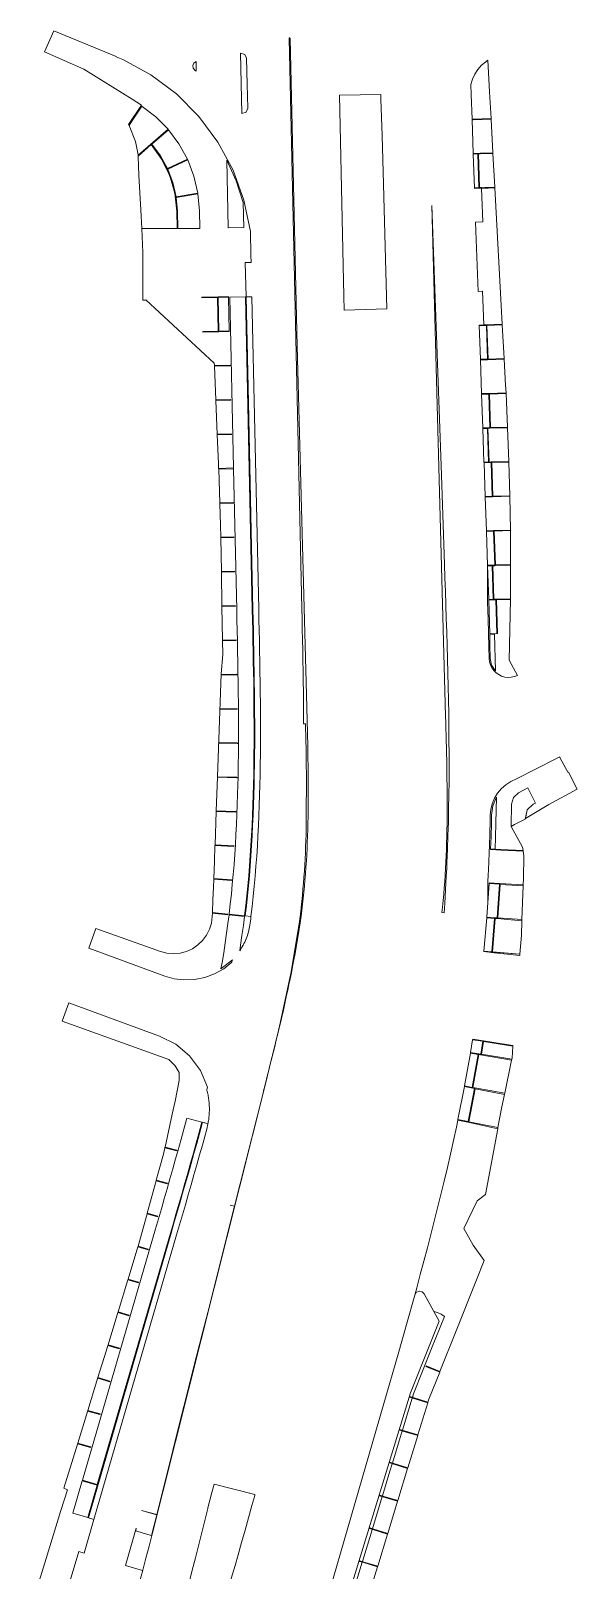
# Model space of a CAD drawing. Header units: metres. Extents: x 105146 to 106170, y 111783 to 118163.
# Drawn here: x 105365.2 to 105449.5, y 113042.1 to 113279.8 of the extents above; entities that cross this region are included whole.
import ezdxf

# ---------------------------------------------------------------- set-up
doc = ezdxf.new("R2010")
doc.units = ezdxf.units.M
doc.layers.add('20-EP-ZONA-DURA', color=253, linetype='CONTINUOUS', lineweight=13)
doc.layers.add('20-EP-ZONA-VERDE', color=84, linetype='CONTINUOUS', lineweight=13)

msp = doc.modelspace()

# ---------------------------------------------------------------- linework, layer by layer
at = {"layer": '20-EP-ZONA-DURA'}
for points in [[(105396.9671, 113164.4817), (105396.9669, 113164.4783), (105397.1659, 113164.4759), (105397.1443, 113163.4573), (105397.1029, 113161.8997), (105397.0527, 113160.3455), (105396.9933, 113158.7947), (105396.9241, 113157.2475), (105396.8447, 113155.7037), (105396.7549, 113154.1639), (105396.6539, 113152.6277), (105396.5417, 113151.0955), (105396.4173, 113149.5675), (105396.2807, 113148.0435), (105396.1313, 113146.5239), (105395.9687, 113145.0087), (105395.7823, 113143.4097), (105398.1685, 113143.1563), (105398.1753, 113143.2091), (105398.3539, 113144.7419), (105398.5187, 113146.2785), (105398.6703, 113147.8189), (105398.8085, 113149.3629), (105398.9345, 113150.9105), (105399.0483, 113152.4613), (105399.1503, 113154.0153), (105399.2411, 113155.5723), (105399.3213, 113157.1323), (105399.3911, 113158.6951), (105399.4511, 113160.2607), (105399.5019, 113161.8291), (105399.5435, 113163.4001), (105399.5769, 113164.9737), (105399.6023, 113166.5497), (105399.6201, 113168.1283), (105399.6311, 113169.7091), (105399.6353, 113171.2925), (105399.6337, 113172.8781), (105399.6265, 113174.4663), (105399.6143, 113176.0567), (105399.5975, 113177.6493), (105399.5765, 113179.2443), (105399.5519, 113180.8417), (105399.5245, 113182.4413), (105399.4943, 113184.0433), (105399.4619, 113185.6513), (105399.4281, 113187.2567), (105399.3933, 113188.8645), (105399.3579, 113190.4745), (105398.2937, 113238.7227), (105395.8943, 113238.6699), (105396.4765, 113212.3103), (105394.1709, 113212.2253), (105394.1451, 113213.0031), (105393.9617, 113217.4221), (105396.1629, 113217.4707), (105396.1607, 113217.5707), (105393.9576, 113217.5221), (105393.742, 113222.7185), (105396.0461, 113222.7693), (105396.0439, 113222.8693), (105393.7378, 113222.8185), (105393.5222, 113228.0149), (105395.9291, 113228.0681), (105395.9269, 113228.1681), (105393.5181, 113228.1149), (105393.5021, 113228.5001), (105382.9171, 113238.2493), (105382.8157, 113238.2417), (105382.4467, 113238.2437), (105382.4497, 113238.2947), (105382.4559, 113245.1661), (105382.4559, 113245.2661), (105382.4795, 113245.5569), (105382.2921, 113249.2797), (105382.2962, 113249.2797), (105382.2963, 113249.2763), (105382.876, 113249.2792), (105386.6229, 113249.2759), (105387.7505, 113249.2705), (105387.7504, 113249.2749), (105387.7585, 113249.2749), (105387.7443, 113249.9149), (105387.7247, 113251.9766), (105387.689, 113252.2735), (105387.4425, 113254.5023), (105386.8943, 113256.6765), (105386.1811, 113258.4902), (105386.1683, 113258.5229), (105386.1496, 113258.5572), (105385.2217, 113260.2658), (105383.7717, 113262.2455), (105383.7686, 113262.2428), (105381.7325, 113260.4849), (105381.7314, 113260.4803), (105381.7226, 113260.6051), (105386.3535, 113264.6111), (105384.4732, 113266.5104), (105382.3553, 113268.1407), (105382.2939, 113268.1815), (105380.7467, 113265.8647), (105380.3326, 113265.1955), (105380.2937, 113265.2933), (105380.2671, 113265.3265), (105382.2663, 113268.3203), (105380.8265, 113269.2819), (105373.3431, 113273.9131), (105367.2893, 113276.5655), (105368.7124, 113279.8135), (105378.3265, 113275.8326), (105378.3673, 113275.8157), (105379.3783, 113275.3769), (105383.7083, 113273.0256), (105387.6529, 113270.0731), (105391.1293, 113266.5814), (105394.0646, 113262.6239), (105396.3971, 113258.2838), (105398.0777, 113253.6521), (105399.0712, 113248.8261), (105399.1513, 113245.1952), (105399.1524, 113245.1472), (105399.1765, 113244.0435), (105398.2767, 113244.0237), (105398.3937, 113238.7249), (105398.805, 113220.0763), (105398.8073, 113219.9733), (105399.2434, 113200.1987), (105399.2456, 113200.0991), (105399.7042, 113177.0027), (105399.7053, 113176.9025), (105399.7143, 113176.0575), (105399.7265, 113174.4669), (105399.7337, 113172.8785), (105399.7355, 113171.2925), (105399.7311, 113169.7087), (105399.7201, 113168.1273), (105399.7023, 113166.5483), (105399.6769, 113164.9717), (105399.6435, 113163.3977), (105399.6017, 113161.8263), (105399.5511, 113160.2573), (105399.5223, 113159.5916), (105399.5256, 113159.5915), (105399.5217, 113159.4914), (105399.3486, 113155.7119), (105399.3434, 113155.6104), (105399.3411, 113155.5669), (105399.2501, 113154.0091), (105399.1479, 113152.4543), (105399.0341, 113150.9027), (105398.9083, 113149.3545), (105398.7697, 113147.8095), (105398.6183, 113146.2683), (105398.4533, 113144.7307), (105398.2745, 113143.1971), (105398.2679, 113143.1457), (105399.1583, 113143.0511), (105399.1163, 113142.7045), (105399.0298, 113142.0216), (105398.9912, 113141.7495), (105398.9903, 113141.7437), (105398.9445, 113141.4761), (105398.89, 113141.2039), (105398.8287, 113140.9367), (105398.7594, 113140.6696), (105398.6828, 113140.4051), (105398.5987, 113140.1425), (105398.5077, 113139.8836), (105398.4083, 113139.6242), (105398.302, 113139.3689), (105398.1894, 113139.1185), (105398.0697, 113138.8712), (105397.9439, 113138.6287), (105397.809, 113138.3857), (105397.669, 113138.1493), (105397.5207, 113137.9144), (105397.4171, 113137.7601), (105397.5515, 113138.6259), (105397.7743, 113140.1529), (105397.9821, 113141.6801), (105398.1559, 113143.0571), (105395.7689, 113143.3105), (105395.6025, 113141.9923), (105395.3977, 113140.4881), (105395.1783, 113138.9833), (105394.9443, 113137.4775), (105394.6967, 113135.9709), (105394.5215, 113134.9599), (105396.2927, 113136.3814), (105396.28, 113136.3592), (105396.2703, 113136.3356), (105396.2637, 113136.3109), (105396.2078, 113136.0246), (105394.9459, 113135.0036), (105393.5353, 113134.2001), (105392.0134, 113133.6355), (105390.4202, 113133.3245), (105388.7976, 113133.2754), (105387.3161, 113133.4634), (105385.8791, 113133.8699), (105385.8741, 113133.8717), (105374.1167, 113138.1713), (105375.2157, 113141.1887), (105385.1985, 113137.6773), (105386.1809, 113137.4227), (105387.1922, 113137.3374), (105388.2034, 113137.4237), (105389.1856, 113137.6791), (105390.1107, 113138.0965), (105390.9521, 113138.6639), (105391.686, 113139.3649), (105392.2912, 113140.1796), (105392.7504, 113141.0846), (105393.0505, 113142.0541), (105393.1829, 113143.0603), (105393.2064, 113143.5827), (105395.5713, 113143.3315), (105395.5817, 113143.4311), (105393.2109, 113143.6827), (105393.2949, 113145.6353), (105393.3711, 113147.5963), (105393.4152, 113148.8125), (105396.1313, 113148.6037), (105396.1389, 113148.7035), (105393.4188, 113148.9125), (105393.5153, 113151.5749), (105393.6025, 113154.0377), (105396.5375, 113153.8871), (105396.5425, 113153.9871), (105393.606, 113154.1377), (105393.7876, 113159.2711), (105396.8091, 113159.1811), (105396.8121, 113159.2809), (105393.7911, 113159.3711), (105393.975, 113164.5677), (105396.9671, 113164.4817)], [(105433.4659, 113266.1737), (105433.2933, 113266.1677), (105433.1602, 113269.9735), (105433.1067, 113271.5052), (105433.3585, 113272.3326), (105433.7266, 113273.1152), (105434.2034, 113273.8368), (105434.7791, 113274.4823), (105435.4415, 113275.0383), (105435.7445, 113275.2575), (105436.0115, 113270.3667), (105436.2349, 113266.2703), (105433.4659, 113266.1737)], [(105413.5547, 113236.6995), (105413.5065, 113238.849), (105412.812, 113269.8505), (105419.2089, 113269.9938), (105419.2312, 113269.2759), (105419.3993, 113263.6469), (105419.508, 113259.8796), (105419.6138, 113256.1122), (105420.129, 113236.8644), (105418.5011, 113236.8236), (105413.5547, 113236.6995)], [(105434.5771, 113260.9093), (105433.4783, 113260.8709), (105433.4157, 113262.6584), (105433.2967, 113266.0677), (105433.4693, 113266.0737), (105436.2403, 113266.1705), (105436.5236, 113260.9773), (105434.5771, 113260.9093)], [(105386.2621, 113258.5551), (105389.3445, 113259.9899), (105388.0367, 113262.3624), (105386.4189, 113264.5353), (105383.8473, 113262.3109), (105385.1823, 113260.5151), (105386.2621, 113258.5551)], [(105387.5975, 113254.1907), (105390.9549, 113254.7263), (105390.3471, 113257.3663), (105389.3865, 113259.8993), (105386.3041, 113258.4643), (105387.096, 113256.3714), (105387.5975, 113254.1907)], [(105395.4273, 113259.8431), (105395.6583, 113249.3673), (105398.0577, 113249.4201), (105397.9725, 113253.2841), (105396.871, 113256.63), (105395.4273, 113259.8431)], [(105434.7627, 113255.6125), (105434.4623, 113255.602), (105434.2807, 113260.7988), (105434.5807, 113260.8093), (105436.529, 113260.8773), (105436.8123, 113255.6841), (105434.7627, 113255.6125)], [(105391.2593, 113249.2717), (105391.1985, 113252.0305), (105390.9705, 113254.6275), (105387.6129, 113254.0919), (105387.7993, 113251.9557), (105387.8585, 113249.2747), (105391.2593, 113249.2717)], [(105436.8195, 113255.5511), (105437.967, 113234.5115), (105435.5027, 113234.4255), (105435.1029, 113234.4115), (105434.9215, 113239.6083), (105434.2219, 113239.5839), (105433.8483, 113250.2773), (105434.9471, 113250.3157), (105434.7668, 113255.4794), (105436.8195, 113255.5511)], [(105429.0736, 113145.0843), (105428.9698, 113143.6451), (105428.6465, 113143.6709), (105428.7359, 113144.5149), (105428.8327, 113145.509), (105428.9212, 113146.5028), (105429.0015, 113147.4962), (105429.0745, 113148.4891), (105429.1398, 113149.4815), (105429.198, 113150.4733), (105429.2493, 113151.4645), (105429.2941, 113152.4549), (105429.3328, 113153.4445), (105429.3654, 113154.4333), (105429.3925, 113155.4212), (105429.4141, 113156.4082), (105429.4307, 113157.3942), (105429.4425, 113158.3792), (105429.4497, 113159.3633), (105429.4527, 113160.3464), (105429.4519, 113161.3283), (105429.4475, 113162.3092), (105429.4397, 113163.2888), (105429.4289, 113164.2676), (105429.4153, 113165.2454), (105429.3993, 113166.2219), (105429.3809, 113167.1973), (105429.3607, 113168.1716), (105429.3388, 113169.145), (105429.3156, 113170.1172), (105429.2914, 113171.0868), (105429.2662, 113172.0574), (105429.2406, 113173.0268), (105429.2148, 113173.9953), (105427.1047, 113252.8177), (105428.5074, 113212.6871), (105429.0392, 113197.4583), (105429.1124, 113195.363), (105429.1848, 113193.2675), (105429.2558, 113191.172), (105429.3248, 113189.0767), (105429.391, 113186.9812), (105429.4538, 113184.8857), (105429.5124, 113182.7902), (105429.566, 113180.6947), (105429.6144, 113178.599), (105429.6563, 113176.5032), (105429.6915, 113174.4075), (105429.7189, 113172.3117), (105429.7383, 113170.2157), (105429.7487, 113168.12), (105429.7493, 113166.0245), (105429.7397, 113163.9284), (105429.7189, 113161.8327), (105429.6865, 113159.7374), (105429.6418, 113157.6422), (105429.5838, 113155.5477), (105429.5121, 113153.4534), (105429.4257, 113151.3598), (105429.3838, 113150.4925), (105429.3246, 113149.267), (105429.2072, 113147.1746), (105429.0736, 113145.0843)], [(105395.6943, 113238.6667), (105395.6921, 113238.7655), (105394.0925, 113238.7301), (105391.5931, 113238.6749), (105391.5953, 113238.5751), (105393.9947, 113238.6279), (105394.1099, 113233.4291), (105391.7101, 113233.3761), (105391.7123, 113233.2761), (105394.2115, 113233.3315), (105395.8113, 113233.3669), (105395.8091, 113233.4669), (105395.6943, 113238.6667)], [(105438.2557, 113229.2183), (105435.7873, 113229.1322), (105435.6057, 113234.3289), (105437.9725, 113234.4117), (105438.2557, 113229.2183)], [(105435.8727, 113223.8319), (105434.7735, 113223.7933), (105434.5919, 113228.9903), (105435.6913, 113229.0287), (105438.2612, 113229.1185), (105438.4803, 113225.1013), (105438.5421, 113223.9254), (105435.8727, 113223.8319)], [(105438.7917, 113218.6306), (105436.1577, 113218.5386), (105435.9757, 113223.7354), (105438.5474, 113223.8254), (105438.7917, 113218.6306)], [(105436.2429, 113213.2383), (105435.9429, 113213.2278), (105435.7615, 113218.4247), (105436.0613, 113218.4351), (105438.7958, 113218.5307), (105438.9863, 113213.3345), (105436.2429, 113213.2383)], [(105397.2311, 113169.7791), (105397.0323, 113169.7815), (105397.0321, 113169.8789), (105394.1691, 113169.8737), (105394.1669, 113169.8139), (105397.0323, 113169.7815), (105397.0323, 113169.7787), (105397.2311, 113169.7791), (105397.2311, 113169.7207), (105397.2203, 113168.1501), (105397.2025, 113166.5825), (105397.1773, 113165.0183), (105397.1659, 113164.4759), (105396.9671, 113164.4817), (105396.9681, 113164.5785), (105393.9767, 113164.6153), (105394.5397, 113180.5291), (105394.8067, 113183.5239), (105394.7701, 113185.6385), (105396.8621, 113185.6785), (105396.8599, 113185.7781), (105394.7685, 113185.7329), (105394.6785, 113190.9315), (105396.7473, 113190.9771), (105396.7451, 113191.0771), (105394.6767, 113191.0315), (105394.5867, 113196.2307), (105396.6305, 113196.2757), (105396.6283, 113196.3757), (105394.585, 113196.3307), (105394.495, 113201.5299), (105396.5135, 113201.5745), (105396.5113, 113201.6745), (105394.4932, 113201.6299), (105394.4611, 113203.4851), (105394.3501, 113206.8281), (105396.3967, 113206.8731), (105396.3945, 113206.9731), (105394.3468, 113206.9281), (105394.1742, 113212.1255), (105396.4787, 113212.1763), (105396.9585, 113190.4219), (105396.9939, 113188.8125), (105397.0287, 113187.2061), (105397.0625, 113185.6029), (105397.0947, 113183.9967), (105397.1249, 113182.3981), (105397.1523, 113180.8027), (105397.1767, 113179.2103), (105397.1975, 113177.6209), (105397.2143, 113176.0347), (105397.2265, 113174.4515), (105397.2337, 113172.8715), (105397.2355, 113171.2945), (105397.2311, 113169.7791)], [(105439.1259, 113208.036), (105436.5279, 113207.9451), (105436.3459, 113213.1419), (105438.9896, 113213.2345), (105439.1259, 113208.036)], [(105436.6129, 113202.6449), (105435.5137, 113202.5993), (105435.3321, 113207.8033), (105436.4313, 113207.8417), (105439.128, 113207.9359), (105439.2119, 113202.7358), (105436.6129, 113202.6449)], [(105439.2419, 113197.4337), (105436.8979, 113197.3516), (105436.7159, 113202.5483), (105439.2129, 113202.6359), (105439.2419, 113197.4337)], [(105436.0475, 113186.7149), (105437.1514, 113186.7539), (105437.2511, 113186.7571), (105437.0831, 113191.9545), (105439.2167, 113192.0235), (105439.0387, 113182.6365), (105440.2942, 113180.2874), (105439.8287, 113180.103), (105439.3391, 113179.9986), (105438.8389, 113179.977), (105438.3421, 113180.039), (105437.8626, 113180.1826), (105437.4135, 113180.4041), (105437.0076, 113180.6971), (105436.6561, 113181.0536), (105436.3687, 113181.4635), (105436.1535, 113181.9156), (105436.0165, 113182.3971), (105435.9615, 113182.8947), (105435.9131, 113184.6509), (105435.7793, 113189.0087), (105435.6938, 113191.5733), (105435.6856, 113197.6841), (105435.6987, 113197.3098), (105435.7031, 113197.2101), (105435.7041, 113197.1869), (105435.8813, 113192.0157), (105435.8845, 113191.9157), (105436.0475, 113186.7149)], [(105436.9805, 113192.0511), (105436.6807, 113192.0412), (105436.5015, 113197.2061), (105436.7993, 113197.2131), (105439.2421, 113197.2973), (105439.2178, 113192.1283), (105436.9805, 113192.0511)], [(105436.9149, 113180.9703), (105436.7543, 113186.6385), (105436.0485, 113186.6149), (105436.0665, 113185.0781), (105436.1013, 113182.8997), (105436.321, 113181.8561), (105436.9149, 113180.9703)], [(105396.9613, 113180.3793), (105396.9595, 113180.4785), (105394.5531, 113180.4335), (105394.5455, 113180.3489), (105396.9613, 113180.3793)], [(105397.0229, 113175.08), (105397.0217, 113175.1787), (105394.3577, 113175.1471), (105394.3551, 113175.0737), (105397.0229, 113175.08)], [(105446.8795, 113167.6271), (105448.1005, 113165.3237), (105448.2067, 113165.3551), (105449.5383, 113162.7007), (105445.1609, 113160.3553), (105441.5391, 113158.2179), (105441.8001, 113159.5537), (105442.7243, 113160.4231), (105443.0743, 113160.5695), (105441.8879, 113162.9049), (105440.4509, 113162.1409), (105439.6868, 113161.4239), (105439.3901, 113160.4189), (105439.3155, 113157.0163), (105439.8329, 113157.2695), (105439.3147, 113156.9825), (105441.1013, 113153.7829), (105441.1793, 113153.2729), (105437.7659, 113153.4291), (105436.8681, 113153.4701), (105436.9303, 113155.3205), (105436.9895, 113157.4621), (105437.0753, 113161.4713), (105436.5191, 113160.126), (105436.3155, 113158.6845), (105436.2897, 113157.4793), (105436.2305, 113155.3419), (105436.1681, 113153.5021), (105436.1641, 113153.4023), (105437.7615, 113153.3291), (105441.1947, 113153.1721), (105441.3097, 113152.4199), (105441.2213, 113148.9559), (105441.1864, 113147.9671), (105437.5239, 113148.1345), (105435.9305, 113148.2371), (105435.9239, 113148.1373), (105435.7563, 113145.5454), (105435.7513, 113148.6725), (105435.7615, 113148.8547), (105435.7709, 113149.0367), (105435.7797, 113149.2187), (105435.7885, 113149.4009), (105435.7973, 113149.5829), (105435.8061, 113149.7649), (105435.8149, 113149.9469), (105435.8237, 113150.1289), (105435.8325, 113150.3111), (105435.8415, 113150.4931), (105435.8503, 113150.6751), (105435.8591, 113150.8571), (105435.8679, 113151.0391), (105435.8755, 113151.2211), (105435.8831, 113151.4031), (105435.8905, 113151.5849), (105435.8981, 113151.7669), (105435.9055, 113151.9487), (105435.9131, 113152.1307), (105435.9205, 113152.3127), (105435.9279, 113152.4945), (105435.9355, 113152.6765), (105435.9429, 113152.8583), (105435.9505, 113153.0403), (105435.9579, 113153.2223), (105435.9641, 113153.4039), (105435.9703, 113153.5859), (105435.9765, 113153.7675), (105435.9827, 113153.9493), (105435.9891, 113154.1311), (105435.9953, 113154.3129), (105436.0015, 113154.4947), (105436.0077, 113154.6765), (105436.0139, 113154.8583), (105436.0201, 113155.0401), (105436.0263, 113155.2219), (105436.0309, 113155.3553), (105436.0315, 113155.3787), (105436.0321, 113155.4021), (105436.0327, 113155.4255), (105436.0335, 113155.4489), (105436.0341, 113155.4723), (105436.0347, 113155.4957), (105436.0353, 113155.5191), (105436.0359, 113155.5425), (105436.0367, 113155.5659), (105436.0373, 113155.5895), (105436.0379, 113155.6129), (105436.0387, 113155.6371), (105436.0393, 113155.6619), (105436.0399, 113155.6867), (105436.0407, 113155.7115), (105436.0413, 113155.7363), (105436.0419, 113155.7611), (105436.0427, 113155.7859), (105436.0433, 113155.8109), (105436.0441, 113155.8357), (105436.0447, 113155.8605), (105436.0453, 113155.8853), (105436.0461, 113155.9103), (105436.0467, 113155.9361), (105436.0475, 113155.9623), (105436.0483, 113155.9887), (105436.0489, 113156.0149), (105436.0497, 113156.0411), (105436.0503, 113156.0673), (105436.0511, 113156.0937), (105436.0517, 113156.1199), (105436.0525, 113156.1461), (105436.0531, 113156.1725), (105436.0539, 113156.1987), (105436.0547, 113156.2249), (105436.0553, 113156.2527), (105436.0561, 113156.2803), (105436.0569, 113156.3079), (105436.0577, 113156.3357), (105436.0583, 113156.3633), (105436.0591, 113156.3909), (105436.0599, 113156.4187), (105436.0605, 113156.4463), (105436.0613, 113156.4739), (105436.0621, 113156.5017), (105436.0627, 113156.5293), (105436.0635, 113156.5573), (105436.0643, 113156.5865), (105436.0651, 113156.6155), (105436.0659, 113156.6445), (105436.0667, 113156.6737), (105436.0675, 113156.7027), (105436.0683, 113156.7319), (105436.0691, 113156.7609), (105436.0697, 113156.7901), (105436.0705, 113156.8191), (105436.0713, 113156.8481), (105436.0721, 113156.8773), (105436.0729, 113156.9071), (105436.0737, 113156.9377), (105436.0745, 113156.9681), (105436.0753, 113156.9985), (105436.0761, 113157.0291), (105436.0769, 113157.0597), (105436.0779, 113157.0901), (105436.0787, 113157.1205), (105436.0793, 113157.1511), (105436.0803, 113157.1817), (105436.0811, 113157.2121), (105436.0819, 113157.2427), (105436.0827, 113157.2743), (105436.0835, 113157.3061), (105436.0845, 113157.3381), (105436.0851, 113157.3699), (105436.0861, 113157.4019), (105436.0869, 113157.4339), (105436.0877, 113157.4657), (105436.0887, 113157.4977), (105436.0895, 113157.5295), (105436.0903, 113157.5615), (105436.0911, 113157.5935), (105436.0919, 113157.6253), (105436.0929, 113157.6587), (105436.0937, 113157.6921), (105436.0945, 113157.7253), (105436.0955, 113157.7587), (105436.0963, 113157.7921), (105436.0973, 113157.8253), (105436.0981, 113157.8587), (105436.0989, 113157.8921), (105436.0999, 113157.9253), (105436.1007, 113157.9587), (105436.1017, 113157.9921), (105436.1025, 113158.0315), (105436.1037, 113158.0911), (105436.1049, 113158.1509), (105436.1061, 113158.2105), (105436.1073, 113158.2701), (105436.1085, 113158.3297), (105436.1097, 113158.3893), (105436.1109, 113158.4489), (105436.1119, 113158.5085), (105436.1131, 113158.5681), (105436.1143, 113158.6277), (105436.1155, 113158.6873), (105436.1983, 113159.5974), (105436.4184, 113160.4844), (105436.7706, 113161.3276), (105437.2467, 113162.1076), (105437.8359, 113162.8063), (105438.5242, 113163.4073), (105439.2959, 113163.8969), (105440.1675, 113164.3401), (105441.1787, 113164.8527), (105442.1899, 113165.3653), (105443.2011, 113165.8779), (105444.2123, 113166.3905), (105445.2237, 113166.9031), (105446.2349, 113167.4155), (105446.8314, 113167.7179), (105446.8795, 113167.6271)], [(105441.1805, 113147.7993), (105440.9971, 113142.6003), (105437.2833, 113142.8391), (105437.6169, 113148.0284), (105441.1805, 113147.7993)], [(105440.9109, 113140.1579), (105440.6795, 113137.2325), (105436.4374, 113137.6295), (105436.8761, 113142.7714), (105437.1749, 113142.7459), (105440.9907, 113142.4203), (105440.9109, 113140.1579)], [(105439.4809, 113121.1853), (105439.4531, 113121.0533), (105434.7453, 113121.7903), (105435.0554, 113123.7713), (105439.6052, 113123.0641), (105439.6178, 113123.0624), (105439.4809, 113121.1853)], [(105439.4116, 113120.8569), (105438.3382, 113115.7663), (105433.7187, 113116.5879), (105433.4244, 113116.6463), (105434.3337, 113121.7598), (105434.6291, 113121.7073), (105439.4116, 113120.8569)], [(105437.8951, 113113.6651), (105437.3038, 113110.4725), (105432.7841, 113111.37), (105433.7969, 113116.4703), (105438.2981, 113115.5765), (105437.8951, 113113.6651)], [(105373.1263, 113056.0155), (105375.4309, 113055.3455), (105386.7239, 113094.1825), (105387.1739, 113095.7309), (105387.6231, 113097.2775), (105388.0705, 113098.8223), (105388.5145, 113100.3605), (105388.9569, 113101.9005), (105389.3963, 113103.4389), (105389.8319, 113104.9759), (105390.2637, 113106.5115), (105390.6907, 113108.0459), (105391.1129, 113109.5793), (105391.5295, 113111.1119), (105391.5843, 113111.3159), (105389.2661, 113111.9375), (105389.2125, 113111.7375), (105388.7981, 113110.2127), (105388.3777, 113108.6863), (105387.8599, 113106.8273), (105387.5223, 113105.6279), (105387.0879, 113104.0957), (105386.6497, 113102.5613), (105386.2083, 113101.0247), (105385.7653, 113099.4901), (105385.3183, 113097.9469), (105384.8693, 113096.4009), (105384.4193, 113094.8525), (105373.1263, 113056.0155)], [(105433.9785, 113086.9657), (105430.8671, 113079.1087), (105428.3416, 113072.824), (105426.1991, 113073.6807), (105426.1619, 113073.5878), (105428.3043, 113072.7311), (105426.6177, 113068.5341), (105426.4822, 113068.091), (105424.1885, 113068.7885), (105424.0911, 113068.8181), (105424.2567, 113069.3627), (105427.0618, 113076.3869), (105429.0219, 113081.2949), (105428.5055, 113081.6474), (105427.9384, 113081.9104), (105427.421, 113082.0533), (105425.9095, 113084.7945), (105425.5747, 113085.1197), (105425.1155, 113085.2027), (105424.688, 113085.0153), (105424.4379, 113084.6213), (105424.7508, 113085.7538), (105425.3081, 113087.7962), (105425.8593, 113089.8423), (105426.4035, 113091.8924), (105426.9401, 113093.9468), (105427.4687, 113096.0055), (105427.9882, 113098.0686), (105428.498, 113100.1364), (105428.9973, 113102.2088), (105429.4858, 113104.2861), (105429.9622, 113106.3683), (105430.4261, 113108.4556), (105430.8766, 113110.5479), (105431.1007, 113111.6244), (105431.1018, 113111.6299), (105432.6649, 113111.2919), (105437.271, 113110.2957), (105435.3877, 113100.1267), (105434.0747, 113099.1547), (105432.0513, 113094.8855), (105433.4609, 113092.3184), (105435.1651, 113089.9367), (105433.9785, 113086.9657)], [(105426.453, 113067.9955), (105424.9327, 113063.0227), (105422.6365, 113063.7209), (105422.5492, 113063.7475), (105423.5375, 113066.9977), (105424.062, 113068.7225), (105424.1595, 113068.6929), (105426.453, 113067.9955)], [(105424.9035, 113062.9272), (105423.3831, 113057.9543), (105421.0869, 113058.6525), (105421.0072, 113058.6768), (105422.5201, 113063.6519), (105422.6075, 113063.6253), (105424.9035, 113062.9272)], [(105423.3539, 113057.8586), (105421.8336, 113052.8859), (105419.5375, 113053.5841), (105419.4653, 113053.6062), (105420.6286, 113057.4317), (105420.9781, 113058.5811), (105421.0579, 113058.5569), (105423.3539, 113057.8586)], [(105373.9511, 113050.2563), (105375.4029, 113055.2495), (105373.0983, 113055.9195), (105371.6465, 113050.9263), (105373.9511, 113050.2563)], [(105421.8044, 113052.7903), (105420.284, 113047.8173), (105417.9879, 113048.5157), (105417.9233, 113048.5354), (105419.4362, 113053.5106), (105419.5083, 113053.4885), (105421.8044, 113052.7903)], [(105420.2548, 113047.7217), (105418.7345, 113042.7489), (105416.4383, 113043.4471), (105416.3813, 113043.4645), (105417.7209, 113047.8699), (105417.8942, 113048.4397), (105417.9587, 113048.4199), (105420.2548, 113047.7217)], [(105418.7053, 113042.6534), (105412.5363, 113022.4752), (105410.2135, 113023.1817), (105411.3026, 113026.7631), (105413.2683, 113033.2275), (105409.9397, 113034.1873), (105411.4109, 113039.2789), (105414.2831, 113038.4501), (105414.8099, 113038.2969), (105416.3523, 113043.369), (105416.4093, 113043.3515), (105418.7053, 113042.6534)]]:
    msp.add_lwpolyline(points, close=True, dxfattribs=at)
for points in [[(105382.3929, 113042.0709), (105379.7607, 113042.8371), (105381.4388, 113048.6083), (105381.3581, 113048.2345), (105382.5142, 113047.868), (105383.7869, 113047.497), (105384.5977, 113050.7084), (105382.2299, 113051.3293), (105384.5999, 113050.7191), (105385.5787, 113054.5975), (105386.3129, 113057.5063), (105387.0985, 113060.6195), (105387.8325, 113063.5283), (105388.8113, 113067.4067), (105390.7691, 113075.1637), (105391.7405, 113079.0135), (105392.4749, 113081.9233), (105392.9952, 113083.9845), (105396.6188, 113098.3432), (105395.9387, 113098.4969), (105396.6193, 113098.3463), (105400.9727, 113115.5953), (105401.1648, 113116.3564), (105401.1684, 113116.3712), (105401.2099, 113116.5332), (105401.4457, 113117.4707), (105401.6813, 113118.4073), (105401.9151, 113119.3409), (105402.1481, 113120.2755), (105402.3795, 113121.2093), (105402.6091, 113122.1423), (105402.8367, 113123.0751), (105403.0619, 113124.0071), (105403.2845, 113124.9387), (105403.481, 113125.7714), (105403.504, 113125.8702), (105405.2707, 113134.0349), (105405.312, 113134.2414), (105405.3518, 113134.4541), (105405.3769, 113134.5858), (105406.4131, 113140.7079), (105406.6344, 113142.2754), (105406.8341, 113143.8464), (105406.9059, 113144.4695), (105407.0069, 113145.4003), (105407.1003, 113146.3327), (105407.1859, 113147.2669), (105407.2645, 113148.2029), (105407.3359, 113149.1403), (105407.4007, 113150.0793), (105407.4589, 113151.0199), (105407.5109, 113151.9619), (105407.5567, 113152.9051), (105407.5969, 113153.8497), (105407.6315, 113154.7955), (105407.6609, 113155.7425), (105407.6851, 113156.6907), (105407.7022, 113157.5218), (105407.7038, 113157.6401), (105407.7195, 113165.2739), (105407.7085, 113166.2327), (105407.6945, 113167.1925), (105407.6787, 113168.1533), (105407.6613, 113169.1153), (105407.6425, 113170.0781), (105407.6225, 113171.0437), (105407.6017, 113172.0081), (105407.5837, 113172.8191), (105407.2839, 113172.8187), (105407.2837, 113172.8997), (105407.2763, 113174.5131), (105407.2639, 113176.1265), (105407.2469, 113177.7399), (105407.2257, 113179.3532), (105407.2011, 113180.9664), (105407.1731, 113182.5793), (105407.1429, 113184.1922), (105407.1105, 113185.805), (105407.0765, 113187.4178), (105407.0415, 113189.0303), (105407.0061, 113190.6429), (105405.066, 113278.6056), (105405.0663, 113278.6167), (105405.0673, 113278.6246), (105405.0683, 113278.6312), (105405.0808, 113278.7036), (105405.0937, 113278.7073), (105405.109, 113278.7092), (105405.1386, 113278.7074), (105405.1511, 113278.702), (105405.1647, 113278.6951), (105405.1764, 113278.6869), (105405.1869, 113278.6769), (105405.1957, 113278.6657), (105405.2031, 113278.6526), (105405.2089, 113278.6378), (105405.2122, 113278.6241), (105405.2142, 113278.6041), (105406.2782, 113231.109), (105407.771, 113175.3476), (105407.771, 113175.3476), (105407.8742, 113171.3558), (105407.92, 113169.3697), (105407.9521, 113167.7169), (105407.9783, 113166.0639), (105407.9938, 113164.7474), (105408.0033, 113163.4309), (105408.0062, 113162.3799), (105408.0046, 113161.3292), (105407.9985, 113160.2784), (105407.9891, 113159.363), (105407.9752, 113158.4477), (105407.957, 113157.5327), (105407.9309, 113156.5077), (105407.8986, 113155.4831), (105407.8601, 113154.4587), (105407.8193, 113153.5319), (105407.7723, 113152.6054), (105407.7191, 113151.6793), (105407.654, 113150.6736), (105407.5808, 113149.6685), (105407.4998, 113148.664), (105407.4174, 113147.7361), (105407.3269, 113146.809), (105407.2287, 113145.8827), (105407.1226, 113144.9575), (105407.0086, 113144.0329), (105406.8867, 113143.1093), (105406.7468, 113142.1113), (105406.599, 113141.1143), (105406.4432, 113140.1186), (105406.2932, 113139.2032), (105406.137, 113138.2888), (105405.9747, 113137.3753), (105405.7889, 113136.3671), (105405.5971, 113135.3601), (105405.399, 113134.3543), (105405.2174, 113133.4572), (105405.0314, 113132.5609), (105404.841, 113131.6656), (105404.6177, 113130.6386), (105404.39, 113129.6127), (105404.1579, 113128.5877), (105403.8616, 113127.305), (105403.5595, 113126.0236), (105403.1735, 113124.4162), (105402.7817, 113122.8101), (105402.3039, 113120.8819), (105401.3326, 113117.0084), (105385.5302, 113054.2307), (105383.8892, 113047.7119), (105383.4181, 113045.856), (105382.94, 113044.002), (105382.4547, 113042.1499), (105381.9623, 113040.2997)], [(105365.1589, 113036.2543), (105367.3211, 113043.2891), (105369.8141, 113051.3551), (105370.8177, 113054.5515), (105370.2417, 113054.8149), (105371.6915, 113059.4375), (105372.404, 113061.7452), (105372.3761, 113061.6491), (105374.3611, 113061.0719), (105374.3861, 113061.0647), (105374.4141, 113061.1607), (105374.3891, 113061.1679), (105372.404, 113061.7452), (105373.9677, 113066.8099), (105373.9399, 113066.7139), (105375.8409, 113066.1611), (105375.8661, 113066.1539), (105375.8939, 113066.2499), (105375.8689, 113066.2571), (105373.9677, 113066.8099), (105375.5317, 113071.8755), (105375.5037, 113071.7795), (105377.3461, 113071.2437), (105377.3741, 113071.3397), (105375.5317, 113071.8755), (105376.7971, 113075.9741), (105377.0625, 113076.8456), (105378.8259, 113076.3329), (105378.8539, 113076.4289), (105377.0917, 113076.9413), (105378.6067, 113081.9163), (105380.3057, 113081.4221), (105380.3337, 113081.5181), (105378.6358, 113082.0119), (105380.1508, 113086.9867), (105381.7855, 113086.5113), (105381.8135, 113086.6075), (105380.1799, 113087.0823), (105381.695, 113092.0572), (105383.2653, 113091.6005), (105383.2747, 113091.5979), (105383.3027, 113091.6939), (105383.2933, 113091.6965), (105381.7238, 113092.1529), (105383.1082, 113097.1663), (105384.7453, 113096.6903), (105384.7733, 113096.7863), (105383.1349, 113097.2627), (105384.5191, 113102.2755), (105386.2251, 113101.7795), (105386.2531, 113101.8755), (105384.5457, 113102.3719), (105385.6501, 113106.3711), (105385.8638, 113107.3606), (105387.7049, 113106.8687), (105387.7307, 113106.9653), (105385.8849, 113107.4585), (105386.9791, 113112.5251), (105387.4761, 113114.5441), (105388.0761, 113117.7611), (105388.0641, 113118.9651), (105387.4741, 113120.0121), (105386.4691, 113121.0031), (105370.0133, 113126.9047), (105371.0367, 113129.7147), (105385.0577, 113124.5873), (105387.5487, 113123.3313), (105389.6823, 113121.5341), (105391.3433, 113119.2928), (105392.4419, 113116.7286), (105392.3647, 113116.3332), (105392.3614, 113116.305), (105392.3622, 113116.2766), (105392.3672, 113116.2486), (105392.4133, 113116.0623), (105392.4563, 113115.8761), (105392.496, 113115.6907), (105392.5328, 113115.5037), (105392.5666, 113115.3166), (105392.5973, 113115.1288), (105392.6251, 113114.9404), (105392.6497, 113114.7522), (105392.6714, 113114.5625), (105392.69, 113114.3738), (105392.7055, 113114.1834), (105392.718, 113113.994), (105392.7274, 113113.8033), (105392.7337, 113113.6142), (105392.737, 113113.4228), (105392.7372, 113113.2338), (105392.7343, 113113.0406), (105392.7284, 113112.8521), (105392.7193, 113112.6617), (105392.7073, 113112.4717), (105392.692, 113112.2808), (105392.6739, 113112.0925), (105392.6526, 113111.9025), (105392.6283, 113111.7145), (105392.601, 113111.5257), (105392.5707, 113111.3383), (105392.5372, 113111.1507), (105392.5209, 113111.0647), (105392.0347, 113111.1951), (105391.6913, 113111.2911), (105391.6902, 113111.2874), (105391.6809, 113111.2899), (105391.6261, 113111.0857), (105391.5176, 113110.6865), (105383.6443, 113083.2815), (105376.5784, 113058.9336), (105375.5015, 113055.2299), (105375.4969, 113055.2311), (105374.8018, 113052.8238), (105374.0471, 113050.2283), (105374.052, 113050.2268), (105374.0495, 113050.2181), (105374.9028, 113049.9477), (105373.3972, 113044.7696), (105372.5547, 113045.0431), (105371.093, 113040.0474)], [(105389.6099, 113040.2623), (105390.1023, 113042.1415), (105390.5874, 113044.0226), (105391.0652, 113045.9053), (105392.5087, 113051.6399), (105392.5118, 113051.654), (105392.5148, 113051.6887), (105392.5118, 113051.7234), (105392.5027, 113051.7571), (105392.4969, 113051.7695), (105393.0971, 113054.1477), (105393.4626, 113055.4141), (105399.7796, 113053.8144), (105399.7387, 113053.6636), (105399.3152, 113052.1036), (105398.7907, 113050.1985), (105398.2593, 113048.2954), (105397.7211, 113046.3942), (105397.1759, 113044.4949), (105396.6987, 113042.8548), (105393.2945, 113031.6178)]]:
    msp.add_lwpolyline(points, dxfattribs=at)
at = {"layer": '20-EP-ZONA-VERDE'}
for points in [[(105398.4815, 113275.5633), (105398.5695, 113271.5663), (105398.6509, 113267.8753), (105398.3928, 113267.2689), (105397.7687, 113267.0619), (105397.5641, 113276.3369), (105398.1981, 113276.1566), (105398.4815, 113275.5633)], [(105390.7051, 113273.5633), (105390.5217, 113273.6971), (105390.2567, 113274.0274), (105390.1975, 113274.4467), (105390.3607, 113274.8375), (105390.7005, 113275.0903), (105390.7051, 113273.5633)], [(105382.3553, 113268.1407), (105384.4732, 113266.5104), (105386.3535, 113264.6111), (105381.7225, 113260.6051), (105381.7005, 113260.9193), (105381.3143, 113262.7299), (105380.3325, 113265.1955), (105380.7467, 113265.8647), (105382.2939, 113268.1815), (105382.3553, 113268.1407)], [(105436.2403, 113266.1705), (105433.4693, 113266.0737), (105433.2967, 113266.0677), (105433.2933, 113266.1677), (105433.4659, 113266.1737), (105436.2349, 113266.2703), (105436.2403, 113266.1705)], [(105389.3445, 113259.9899), (105386.2621, 113258.5551), (105385.1823, 113260.5151), (105383.8473, 113262.3109), (105386.4189, 113264.5353), (105388.0367, 113262.3624), (105389.3445, 113259.9899)], [(105387.6993, 113251.9533), (105387.7585, 113249.2749), (105382.2921, 113249.2797), (105382.1453, 113252.1941), (105381.8611, 113257.4933), (105381.7373, 113260.3959), (105381.7313, 113260.4803), (105383.7717, 113262.2455), (105385.4044, 113259.9655), (105386.6248, 113257.4408), (105387.3973, 113254.7452), (105387.6993, 113251.9533)], [(105390.9549, 113254.7263), (105387.5975, 113254.1907), (105387.096, 113256.3715), (105386.3041, 113258.4643), (105389.3865, 113259.8993), (105390.3471, 113257.3665), (105390.9549, 113254.7263)], [(105436.5291, 113260.8773), (105434.5807, 113260.8093), (105434.2807, 113260.7988), (105434.1809, 113260.7953), (105433.4817, 113260.7709), (105433.4783, 113260.8709), (105434.5771, 113260.9093), (105436.5237, 113260.9773), (105436.5291, 113260.8773)], [(105434.3624, 113255.5985), (105433.6633, 113255.5741), (105433.4817, 113260.7709), (105434.1809, 113260.7953), (105434.3624, 113255.5985)], [(105434.4623, 113255.602), (105434.3624, 113255.5985), (105434.1809, 113260.7953), (105434.2807, 113260.7988), (105434.4623, 113255.602)], [(105391.1985, 113252.0305), (105391.2593, 113249.2717), (105387.8585, 113249.2747), (105387.7993, 113251.9557), (105387.6129, 113254.0919), (105390.9705, 113254.6275), (105391.1985, 113252.0305)], [(105436.8195, 113255.5511), (105433.6685, 113255.4411), (105433.6633, 113255.5741), (105434.3624, 113255.5985), (105434.4623, 113255.602), (105434.7627, 113255.6125), (105436.8123, 113255.6841), (105436.8195, 113255.5511)], [(105395.6943, 113238.6667), (105394.0946, 113238.6301), (105393.9947, 113238.6279), (105391.5953, 113238.5751), (105391.5931, 113238.6749), (105394.0925, 113238.7301), (105395.6921, 113238.7655), (105395.6943, 113238.6667)], [(105394.2098, 113233.4314), (105394.1099, 113233.4291), (105393.9947, 113238.6279), (105394.0946, 113238.6301), (105394.2098, 113233.4314)], [(105395.8091, 113233.4669), (105394.2098, 113233.4314), (105394.0946, 113238.6301), (105395.6943, 113238.6667), (105395.8091, 113233.4669)], [(105400.3575, 113190.4967), (105400.3931, 113188.8861), (105400.4279, 113187.2777), (105400.4617, 113185.6713), (105400.4941, 113184.0627), (105400.5243, 113182.4595), (105400.5519, 113180.8581), (105400.5765, 113179.2585), (105400.5973, 113177.6611), (105400.6141, 113176.0657), (105400.6265, 113174.4723), (105400.6337, 113172.8809), (105400.6353, 113171.2917), (105400.6311, 113169.7043), (105400.6201, 113168.1191), (105400.6021, 113166.5359), (105400.5767, 113164.9551), (105400.5433, 113163.3763), (105400.5013, 113161.7997), (105400.4505, 113160.2255), (105400.3903, 113158.6537), (105400.3201, 113157.0843), (105400.2397, 113155.5175), (105400.1485, 113153.9533), (105400.0459, 113152.3919), (105399.9315, 113150.8333), (105399.8049, 113149.2779), (105399.6659, 113147.7253), (105399.5135, 113146.1763), (105399.3477, 113144.6309), (105399.1583, 113143.0511), (105398.2679, 113143.1457), (105398.2745, 113143.1971), (105398.4533, 113144.7307), (105398.6183, 113146.2683), (105398.7697, 113147.8095), (105398.9083, 113149.3545), (105399.0341, 113150.9027), (105399.1479, 113152.4543), (105399.2501, 113154.0091), (105399.3411, 113155.5669), (105399.4213, 113157.1275), (105399.4911, 113158.6911), (105399.5511, 113160.2573), (105399.6017, 113161.8263), (105399.6435, 113163.3977), (105399.6769, 113164.9717), (105399.7023, 113166.5483), (105399.7201, 113168.1273), (105399.7311, 113169.7087), (105399.7355, 113171.2925), (105399.7337, 113172.8785), (105399.7265, 113174.4669), (105399.7143, 113176.0575), (105399.6973, 113177.6505), (105399.6765, 113179.2457), (105399.6519, 113180.8433), (105399.6243, 113182.4431), (105399.5943, 113184.0453), (105399.5619, 113185.6531), (105399.5281, 113187.2587), (105399.4933, 113188.8667), (105399.4579, 113190.4767), (105398.3937, 113238.7249), (105399.2935, 113238.7449), (105400.3575, 113190.4967)], [(105395.8113, 113233.3669), (105394.2115, 113233.3315), (105391.7123, 113233.2761), (105391.7101, 113233.3761), (105394.1099, 113233.4291), (105394.2098, 113233.4314), (105395.8091, 113233.4669), (105395.8113, 113233.3669)], [(105437.9725, 113234.4117), (105435.6057, 113234.3289), (105435.5059, 113234.3255), (105434.4069, 113234.2871), (105434.4033, 113234.3871), (105435.5027, 113234.4255), (105437.9671, 113234.5115), (105437.9725, 113234.4117)], [(105435.6875, 113229.1287), (105434.5885, 113229.0903), (105434.4069, 113234.2871), (105435.5059, 113234.3255), (105435.6875, 113229.1287)], [(105435.7873, 113229.1322), (105435.6875, 113229.1287), (105435.5059, 113234.3255), (105435.6057, 113234.3289), (105435.7873, 113229.1322)], [(105395.9291, 113228.0681), (105393.5223, 113228.0149), (105393.5181, 113228.1149), (105395.9269, 113228.1681), (105395.9291, 113228.0681)], [(105438.2613, 113229.1185), (105435.6913, 113229.0287), (105434.5919, 113228.9903), (105434.5885, 113229.0903), (105435.6875, 113229.1287), (105435.7873, 113229.1322), (105438.2559, 113229.2183), (105438.2613, 113229.1185)], [(105438.5485, 113223.8255), (105435.9757, 113223.7354), (105435.8759, 113223.7319), (105434.7769, 113223.6935), (105434.7735, 113223.7933), (105435.8727, 113223.8319), (105438.5433, 113223.9255), (105438.5485, 113223.8255)], [(105436.0578, 113218.5351), (105434.9585, 113218.4967), (105434.7769, 113223.6935), (105435.8759, 113223.7319), (105436.0578, 113218.5351)], [(105436.1577, 113218.5386), (105436.0578, 113218.5351), (105435.8759, 113223.7319), (105435.9757, 113223.7354), (105436.1577, 113218.5386)], [(105396.0461, 113222.7693), (105393.7419, 113222.7185), (105393.7377, 113222.8185), (105396.0439, 113222.8693), (105396.0461, 113222.7693)], [(105438.7967, 113218.5307), (105436.0613, 113218.4351), (105435.7615, 113218.4247), (105435.6615, 113218.4211), (105434.9619, 113218.3967), (105434.9585, 113218.4967), (105436.0578, 113218.5351), (105436.1577, 113218.5386), (105438.7925, 113218.6307), (105438.7967, 113218.5307)], [(105396.1629, 113217.4707), (105393.9617, 113217.4221), (105393.9575, 113217.5221), (105396.1607, 113217.5707), (105396.1629, 113217.4707)], [(105435.8432, 113213.2244), (105435.1435, 113213.1999), (105434.9619, 113218.3967), (105435.6615, 113218.4211), (105435.8432, 113213.2244)], [(105435.9429, 113213.2278), (105435.8432, 113213.2244), (105435.6615, 113218.4211), (105435.7615, 113218.4247), (105435.9429, 113213.2278)], [(105396.4787, 113212.1763), (105394.1741, 113212.1255), (105394.1709, 113212.2253), (105396.4765, 113212.3103), (105396.4787, 113212.1763)], [(105438.9901, 113213.2345), (105436.3459, 113213.1419), (105436.246, 113213.1385), (105435.1469, 113213.0999), (105435.1435, 113213.1999), (105435.8432, 113213.2244), (105435.9429, 113213.2278), (105436.2429, 113213.2383), (105438.9867, 113213.3345), (105438.9901, 113213.2345)], [(105436.428, 113207.9415), (105435.3285, 113207.9031), (105435.1469, 113213.0999), (105436.246, 113213.1385), (105436.428, 113207.9415)], [(105436.5279, 113207.9451), (105436.428, 113207.9415), (105436.246, 113213.1385), (105436.3459, 113213.1419), (105436.5279, 113207.9451)], [(105396.3967, 113206.8731), (105394.3501, 113206.8281), (105394.3467, 113206.9281), (105396.3945, 113206.9731), (105396.3967, 113206.8731)], [(105439.1291, 113207.9359), (105436.4313, 113207.8417), (105435.3321, 113207.8033), (105435.3285, 113207.9031), (105436.428, 113207.9415), (105436.5279, 113207.9451), (105439.1271, 113208.0361), (105439.1291, 113207.9359)], [(105439.2645, 113202.6377), (105436.7159, 113202.5483), (105436.616, 113202.5449), (105435.5169, 113202.5063), (105435.5137, 113202.5993), (105436.6129, 113202.6449), (105439.2611, 113202.7375), (105439.2645, 113202.6377)], [(105436.798, 113197.3481), (105435.6987, 113197.3098), (105435.5169, 113202.5063), (105436.616, 113202.5449), (105436.798, 113197.3481)], [(105436.8979, 113197.3516), (105436.798, 113197.3481), (105436.616, 113202.5449), (105436.7159, 113202.5483), (105436.8979, 113197.3516)], [(105396.5135, 113201.5745), (105394.4949, 113201.5299), (105394.4931, 113201.6299), (105396.5113, 113201.6745), (105396.5135, 113201.5745)], [(105439.2409, 113197.2973), (105436.7993, 113197.2131), (105436.5015, 113197.2061), (105436.4022, 113197.2033), (105436.4015, 113197.2343), (105435.7031, 113197.2101), (105435.6987, 113197.3098), (105436.798, 113197.3481), (105436.8979, 113197.3516), (105439.2429, 113197.4337), (105439.2409, 113197.2973)], [(105436.4022, 113197.2033), (105435.7041, 113197.1869), (105435.7031, 113197.2101), (105436.4015, 113197.2343), (105436.4022, 113197.2033)], [(105436.5808, 113192.0377), (105435.8813, 113192.0157), (105435.7041, 113197.1869), (105436.4022, 113197.2033), (105436.5808, 113192.0377)], [(105436.6807, 113192.0412), (105436.5808, 113192.0377), (105436.4022, 113197.2033), (105436.5015, 113197.2061), (105436.6807, 113192.0412)], [(105396.6305, 113196.2757), (105394.5867, 113196.2307), (105394.5849, 113196.3307), (105396.6283, 113196.3757), (105396.6305, 113196.2757)], [(105396.7473, 113190.9771), (105394.6793, 113190.9315), (105394.6777, 113191.0315), (105396.7451, 113191.0771), (105396.7473, 113190.9771)], [(105439.2177, 113192.0235), (105437.0831, 113191.9545), (105436.9834, 113191.9513), (105435.8845, 113191.9157), (105435.8813, 113192.0157), (105436.5808, 113192.0377), (105436.6807, 113192.0412), (105436.9805, 113192.0511), (105439.2187, 113192.1283), (105439.2177, 113192.0235)], [(105437.1514, 113186.7539), (105436.0475, 113186.7149), (105435.8845, 113191.9157), (105436.9834, 113191.9513), (105437.1514, 113186.7539)], [(105437.2511, 113186.7571), (105437.1514, 113186.7539), (105436.9834, 113191.9513), (105437.0831, 113191.9545), (105437.2511, 113186.7571)], [(105396.8621, 113185.6785), (105394.7711, 113185.6385), (105394.7695, 113185.7329), (105396.8599, 113185.7781), (105396.8621, 113185.6785)], [(105436.9149, 113180.9703), (105436.3217, 113181.8542), (105436.1013, 113182.8997), (105436.0665, 113185.0781), (105436.0485, 113186.6149), (105436.7543, 113186.6385), (105436.9149, 113180.9703)], [(105396.9613, 113180.3793), (105394.5455, 113180.3489), (105394.5531, 113180.4335), (105396.9595, 113180.4785), (105396.9613, 113180.3793)], [(105397.0229, 113175.08), (105394.3551, 113175.0737), (105394.3577, 113175.1471), (105397.0217, 113175.1787), (105397.0229, 113175.08)], [(105397.0323, 113169.7815), (105394.1669, 113169.8139), (105394.1691, 113169.8737), (105397.0321, 113169.8789), (105397.0323, 113169.7815)], [(105397.2311, 113169.7791), (105397.0323, 113169.7787), (105397.0323, 113169.7815), (105397.2311, 113169.7791)], [(105396.9681, 113164.5785), (105396.9671, 113164.4817), (105393.9749, 113164.5677), (105393.9767, 113164.6153), (105396.9681, 113164.5785)], [(105397.1659, 113164.4759), (105396.9669, 113164.4783), (105396.9671, 113164.4817), (105397.1659, 113164.4759)], [(105443.0743, 113160.5695), (105442.7243, 113160.4231), (105441.8001, 113159.5537), (105441.5145, 113158.0923), (105439.3155, 113157.0163), (105439.3901, 113160.4189), (105439.6862, 113161.423), (105440.4509, 113162.1409), (105441.8879, 113162.9049), (105443.0743, 113160.5695)], [(105396.8121, 113159.2809), (105396.8091, 113159.1811), (105393.7877, 113159.2711), (105393.7905, 113159.3711), (105396.8121, 113159.2809)], [(105436.9895, 113157.4621), (105436.9303, 113155.3205), (105436.8681, 113153.4701), (105436.1681, 113153.5021), (105436.2305, 113155.3419), (105436.2897, 113157.4793), (105436.3155, 113158.6845), (105436.519, 113160.1255), (105437.0753, 113161.4713), (105436.9895, 113157.4621)], [(105396.5425, 113153.9871), (105396.5375, 113153.8871), (105393.6025, 113154.0377), (105393.6061, 113154.1377), (105396.5425, 113153.9871)], [(105436.8681, 113153.4701), (105437.7659, 113153.4291), (105441.1793, 113153.2729), (105441.1947, 113153.1721), (105437.7615, 113153.3291), (105436.1641, 113153.4023), (105436.1681, 113153.5021), (105436.8681, 113153.4701)], [(105396.1389, 113148.7035), (105396.1313, 113148.6037), (105393.4159, 113148.8125), (105393.4197, 113148.9125), (105396.1389, 113148.7035)], [(105437.5172, 113148.0349), (105437.1836, 113142.8455), (105435.5905, 113142.9815), (105435.9239, 113148.1373), (105437.5172, 113148.0349)], [(105437.5239, 113148.1345), (105441.1863, 113147.9671), (105441.1805, 113147.7993), (105437.6169, 113148.0284), (105437.5172, 113148.0349), (105435.9239, 113148.1373), (105435.9305, 113148.2371), (105437.5239, 113148.1345)], [(105437.6169, 113148.0284), (105437.2833, 113142.8391), (105437.1836, 113142.8455), (105437.5172, 113148.0349), (105437.6169, 113148.0284)], [(105395.5817, 113143.4311), (105395.5713, 113143.3315), (105393.2067, 113143.5827), (105393.2113, 113143.6827), (105395.5817, 113143.4311)], [(105436.7765, 113142.7799), (105436.3351, 113137.6079), (105435.1426, 113137.737), (105435.5819, 113142.8819), (105436.7765, 113142.7799)], [(105437.1836, 113142.8455), (105437.2833, 113142.8391), (105440.9971, 113142.6003), (105440.9907, 113142.4203), (105437.1749, 113142.7459), (105436.8761, 113142.7714), (105436.7765, 113142.7799), (105435.5819, 113142.8819), (105435.5905, 113142.9815), (105437.1836, 113142.8455)], [(105436.8761, 113142.7714), (105436.4347, 113137.5971), (105436.3351, 113137.6079), (105436.7765, 113142.7799), (105436.8761, 113142.7714)], [(105436.3345, 113137.5987), (105436.4341, 113137.5903), (105436.4347, 113137.5971), (105436.7329, 113137.5649), (105440.6791, 113137.2275), (105440.6643, 113137.0389), (105436.7221, 113137.4655), (105435.1323, 113137.6375), (105435.1426, 113137.737), (105436.3345, 113137.5987)], [(105436.3351, 113137.6079), (105436.3345, 113137.5987), (105435.1426, 113137.737), (105436.3351, 113137.6079)], [(105436.4347, 113137.5971), (105436.4341, 113137.5903), (105436.3345, 113137.5987), (105436.3351, 113137.6079), (105436.4347, 113137.5971)], [(105434.9573, 113123.7911), (105434.6466, 113121.8057), (105433.0721, 113122.0857), (105433.3899, 113124.0365), (105434.9573, 113123.7911)], [(105439.6119, 113123.1535), (105439.6051, 113123.0635), (105435.0561, 113123.7756), (105434.9573, 113123.7911), (105433.3899, 113124.0365), (105433.4055, 113124.1351), (105439.6119, 113123.1535)], [(105435.0561, 113123.7756), (105434.7453, 113121.7903), (105434.6466, 113121.8057), (105434.9573, 113123.7911), (105435.0561, 113123.7756)], [(105434.2353, 113121.7773), (105433.3263, 113116.6658), (105432.1501, 113116.8993), (105433.0547, 113121.9873), (105434.2353, 113121.7773)], [(105434.6466, 113121.8057), (105434.7453, 113121.7903), (105439.4531, 113121.0533), (105439.4117, 113120.8569), (105434.6291, 113121.7073), (105434.3337, 113121.7598), (105434.2353, 113121.7773), (105433.0547, 113121.9873), (105433.0721, 113122.0857), (105434.6466, 113121.8057)], [(105434.3337, 113121.7598), (105433.4244, 113116.6463), (105433.3263, 113116.6658), (105434.2353, 113121.7773), (105434.3337, 113121.7598)], [(105433.699, 113116.4897), (105432.6862, 113111.3893), (105431.1225, 113111.7276), (105432.1307, 113116.8011), (105433.699, 113116.4897)], [(105433.325, 113116.6576), (105433.4233, 113116.6401), (105433.4244, 113116.6463), (105433.7187, 113116.5879), (105438.3381, 113115.7663), (105438.2981, 113115.5765), (105433.7969, 113116.4703), (105433.699, 113116.4897), (105432.1307, 113116.8011), (105432.1501, 113116.8993), (105433.325, 113116.6576)], [(105433.3263, 113116.6658), (105433.325, 113116.6576), (105432.1501, 113116.8993), (105433.3263, 113116.6658)], [(105433.7969, 113116.4703), (105432.7841, 113111.37), (105432.6862, 113111.3893), (105433.699, 113116.4897), (105433.7969, 113116.4703)], [(105433.4244, 113116.6463), (105433.4233, 113116.6401), (105433.325, 113116.6576), (105433.3263, 113116.6658), (105433.4244, 113116.6463)], [(105432.6862, 113111.3893), (105432.7841, 113111.37), (105437.3037, 113110.4725), (105437.2709, 113110.2957), (105432.6649, 113111.2919), (105431.1017, 113111.6299), (105431.1225, 113111.7276), (105432.6862, 113111.3893)], [(105392.5209, 113111.0647), (105392.3251, 113110.2235), (105392.0775, 113109.3155), (105391.6545, 113107.7791), (105391.2267, 113106.2421), (105390.7943, 113104.7041), (105390.3581, 113103.1653), (105389.9183, 113101.6251), (105389.4755, 113100.0837), (105389.0309, 113098.5439), (105388.5833, 113096.9987), (105388.1343, 113095.4517), (105387.6841, 113093.9033), (105374.9113, 113049.9771), (105374.0471, 113050.2283), (105386.8199, 113094.1545), (105387.2699, 113095.7029), (105387.7191, 113097.2497), (105388.1665, 113098.7945), (105388.6107, 113100.3329), (105389.0531, 113101.8729), (105389.4925, 113103.4115), (105389.9283, 113104.9487), (105390.3599, 113106.4845), (105390.7871, 113108.0193), (105391.2095, 113109.5529), (105391.6261, 113111.0857), (105391.6809, 113111.2899), (105392.5209, 113111.0647)], [(105387.7307, 113106.9653), (105387.7049, 113106.8687), (105385.8553, 113107.3629), (105385.8811, 113107.4595), (105387.7307, 113106.9653)], [(105386.2531, 113101.8755), (105386.2251, 113101.7795), (105384.5179, 113102.2759), (105384.5457, 113102.3719), (105386.2531, 113101.8755)], [(105384.7733, 113096.7863), (105384.7453, 113096.6903), (105383.1069, 113097.1667), (105383.1349, 113097.2627), (105384.7733, 113096.7863)], [(105383.2933, 113091.6965), (105383.3027, 113091.6939), (105383.2747, 113091.5979), (105383.2653, 113091.6005), (105381.6953, 113092.0571), (105381.7231, 113092.1531), (105383.2933, 113091.6965)], [(105381.8135, 113086.6075), (105381.7855, 113086.5113), (105380.1519, 113086.9863), (105380.1799, 113087.0823), (105381.8135, 113086.6075)], [(105425.9095, 113084.7945), (105428.2287, 113080.5887), (105423.7861, 113069.5337), (105414.2831, 113038.4501), (105411.4109, 113039.2789), (105419.5699, 113067.5183), (105421.9705, 113075.8601), (105423.1631, 113080.0543), (105424.4379, 113084.6213), (105424.688, 113085.0152), (105425.1154, 113085.2027), (105425.5747, 113085.1197), (105425.9095, 113084.7945)], [(105380.3337, 113081.5181), (105380.3057, 113081.4221), (105378.6079, 113081.9159), (105378.6357, 113082.0119), (105380.3337, 113081.5181)], [(105378.8539, 113076.4289), (105378.8259, 113076.3329), (105377.0637, 113076.8453), (105377.0917, 113076.9413), (105378.8539, 113076.4289)], [(105428.3413, 113072.8241), (105428.3043, 113072.7311), (105426.1619, 113073.5878), (105426.1991, 113073.6807), (105428.3413, 113072.8241)], [(105377.3741, 113071.3397), (105377.3461, 113071.2437), (105375.5037, 113071.7795), (105375.5317, 113071.8755), (105377.3741, 113071.3397)], [(105424.1885, 113068.7885), (105426.4847, 113068.0903), (105426.4555, 113067.9947), (105424.1595, 113068.6929), (105423.6785, 113068.8391), (105423.7077, 113068.9347), (105424.1885, 113068.7885)], [(105375.8689, 113066.2571), (105375.8939, 113066.2499), (105375.8661, 113066.1539), (105375.8409, 113066.1611), (105373.9399, 113066.7139), (105373.9679, 113066.8099), (105375.8689, 113066.2571)], [(105374.3891, 113061.1679), (105374.4141, 113061.1607), (105374.3861, 113061.0647), (105374.3611, 113061.0719), (105372.3761, 113061.6491), (105372.4041, 113061.7451), (105374.3891, 113061.1679)], [(105422.6365, 113063.7209), (105424.9327, 113063.0227), (105424.9037, 113062.9271), (105422.6075, 113063.6253), (105422.1291, 113063.7709), (105422.1581, 113063.8665), (105422.6365, 113063.7209)], [(105421.0869, 113058.6525), (105423.3831, 113057.9543), (105423.3541, 113057.8585), (105421.0579, 113058.5569), (105420.5795, 113058.7023), (105420.6085, 113058.7979), (105421.0869, 113058.6525)], [(105419.5375, 113053.5841), (105421.8337, 113052.8859), (105421.8045, 113052.7903), (105419.5083, 113053.4885), (105419.0303, 113053.6349), (105419.0593, 113053.7305), (105419.5375, 113053.5841)], [(105417.9879, 113048.5157), (105420.2841, 113047.8173), (105420.2549, 113047.7217), (105417.9587, 113048.4199), (105417.4807, 113048.5663), (105417.5097, 113048.6619), (105417.9879, 113048.5157)], [(105416.4383, 113043.4471), (105418.7345, 113042.7489), (105418.7055, 113042.6533), (105416.4093, 113043.3515), (105415.9311, 113043.4979), (105415.9601, 113043.5935), (105416.4383, 113043.4471)]]:
    msp.add_lwpolyline(points, close=True, dxfattribs=at)

doc.saveas('drawing.dxf')
